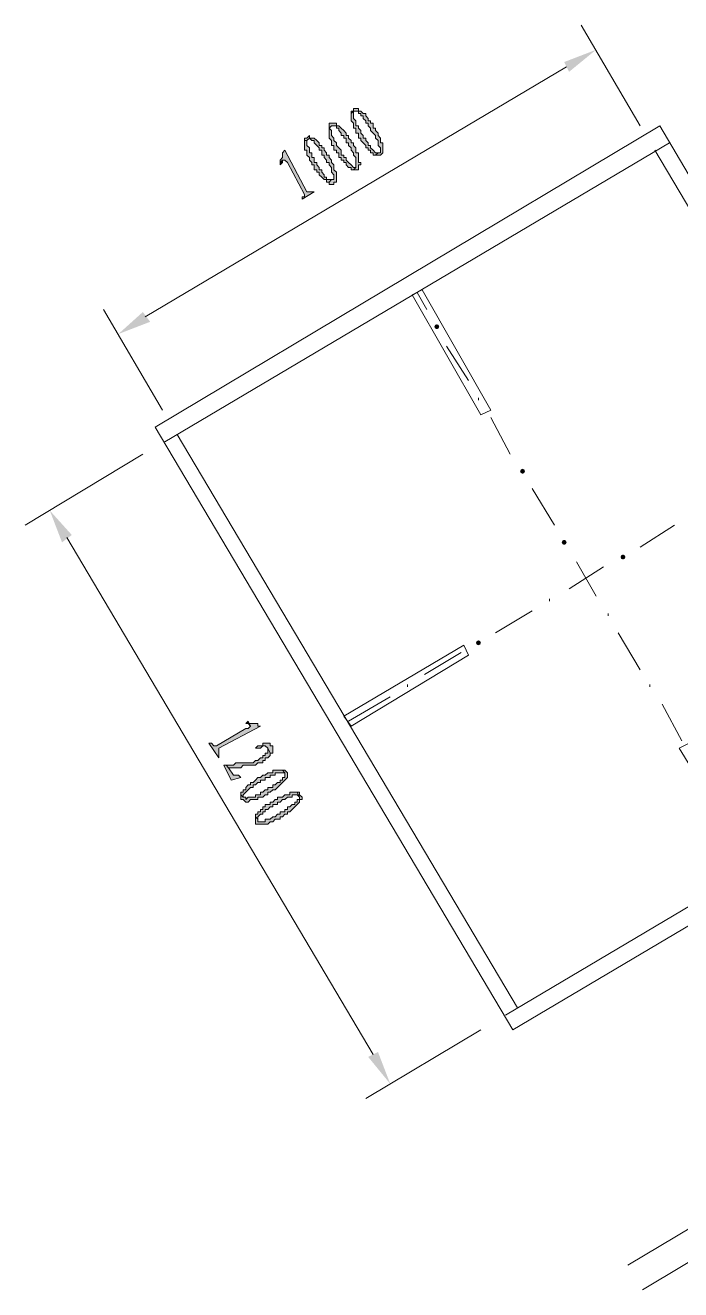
# Model space of a CAD drawing. Header units: millimetres. Extents: x 6 to 291, y 4 to 206.
# Drawn here: x 67.14 to 78.47, y 97.45 to 119.3 of the extents above; entities that cross this region are included whole.
import ezdxf

# ---------------------------------------------------------------- set-up
doc = ezdxf.new("R2010")
doc.units = ezdxf.units.MM
doc.layers.add('C00-00-00', color=7, linetype='Continuous')

msp = doc.modelspace()

# ---------------------------------------------------------------- hatches: boundary and pattern name
at = {"layer": 'C00-00-00'}
h = msp.add_hatch(color=256, dxfattribs=at)
h.dxf.hatch_style = 2
h.paths.add_polyline_path([(76.453998, 118.660336), (76.538666, 118.490999), (77.004336, 118.872)])
h = msp.add_hatch(color=256, dxfattribs=at)
h.dxf.hatch_style = 2
h.paths.add_polyline_path([(72.771002, 117.771332), (72.771002, 117.644332), (72.813336, 117.601999), (72.813336, 117.559665), (72.813336, 117.517332), (72.855669, 117.517332), (72.855669, 117.474999), (72.855669, 117.432665), (72.898002, 117.432665), (72.898002, 117.390332), (72.898002, 117.347999), (72.940336, 117.347999), (72.940336, 117.305665), (72.982669, 117.263332), (73.025002, 117.220999), (73.025002, 117.178665), (73.067336, 117.178665), (73.067336, 117.136332), (73.109669, 117.136332), (73.109669, 117.093999), (73.152002, 117.093999), (73.152002, 117.051665), (73.194336, 117.051665), (73.236669, 117.093999), (73.194336, 117.093999), (73.152002, 117.136332), (73.109669, 117.178665), (73.109669, 117.220999), (73.067336, 117.220999), (73.067336, 117.263332), (73.025002, 117.305665), (73.025002, 117.347999), (72.982669, 117.347999), (72.982669, 117.390332), (72.940336, 117.432665), (72.940336, 117.474999), (72.898002, 117.517332), (72.898002, 117.559665), (72.855669, 117.559665), (72.855669, 117.601999), (72.855669, 117.644332), (72.813336, 117.686665), (72.813336, 117.728999), (72.813336, 117.771332), (72.813336, 117.813665)])
h = msp.add_hatch(color=256, dxfattribs=at)
h.dxf.hatch_style = 2
h.paths.add_polyline_path([(72.813337, 117.813666), (72.771003, 117.813666), (72.771003, 117.771333), (72.813337, 117.813666), (72.898003, 117.813666), (72.898003, 117.771333), (72.940337, 117.771333), (72.940337, 117.729), (72.98267, 117.729), (72.98267, 117.686666), (73.025003, 117.644333), (73.025003, 117.602), (73.067337, 117.602), (73.067337, 117.559666), (73.10967, 117.517333), (73.10967, 117.475), (73.152003, 117.432666), (73.194337, 117.390333), (73.194337, 117.348), (73.23667, 117.305666), (73.23667, 117.263333), (73.23667, 117.221), (73.279003, 117.178666), (73.279003, 117.094), (73.23667, 117.094), (73.194337, 117.051666), (73.279003, 117.051666), (73.321337, 117.094), (73.321337, 117.136333), (73.321337, 117.178666), (73.321337, 117.263333), (73.279003, 117.263333), (73.279003, 117.305666), (73.279003, 117.348), (73.23667, 117.390333), (73.23667, 117.432666), (73.194337, 117.475), (73.194337, 117.517333), (73.152003, 117.517333), (73.152003, 117.559666), (73.152003, 117.602), (73.10967, 117.602), (73.10967, 117.644333), (73.067337, 117.644333), (73.067337, 117.686666), (73.025003, 117.729), (73.025003, 117.771333), (72.98267, 117.771333), (72.940337, 117.813666), (72.898003, 117.813666), (72.898003, 117.856), (72.813337, 117.856)])
h = msp.add_hatch(color=256, dxfattribs=at)
h.dxf.hatch_style = 2
h.paths.add_polyline_path([(72.390002, 117.517334), (72.390002, 117.390334), (72.390002, 117.348001), (72.432335, 117.305668), (72.432335, 117.263334), (72.432335, 117.221001), (72.474668, 117.221001), (72.474668, 117.178668), (72.474668, 117.136334), (72.517002, 117.136334), (72.517002, 117.094001), (72.559335, 117.094001), (72.559335, 117.051668), (72.559335, 117.009334), (72.601668, 117.009334), (72.601668, 116.967001), (72.644002, 116.967001), (72.644002, 116.924668), (72.686335, 116.924668), (72.686335, 116.882334), (72.728668, 116.840001), (72.771002, 116.840001), (72.771002, 116.797668), (72.813335, 116.797668), (72.855668, 116.840001), (72.813335, 116.840001), (72.771002, 116.882334), (72.728668, 116.924668), (72.686335, 116.967001), (72.686335, 117.009334), (72.644002, 117.009334), (72.644002, 117.051668), (72.601668, 117.051668), (72.601668, 117.094001), (72.601668, 117.136334), (72.559335, 117.178668), (72.517002, 117.221001), (72.517002, 117.263334), (72.474668, 117.305668), (72.474668, 117.348001), (72.432335, 117.390334), (72.432335, 117.432668), (72.432335, 117.475001), (72.390002, 117.517334), (72.432335, 117.559668)])
h = msp.add_hatch(color=256, dxfattribs=at)
h.dxf.hatch_style = 2
h.paths.add_polyline_path([(72.432336, 117.602003), (72.390003, 117.602003), (72.390003, 117.559669), (72.390003, 117.517336), (72.432336, 117.559669), (72.474669, 117.559669), (72.517003, 117.559669), (72.517003, 117.517336), (72.559336, 117.517336), (72.559336, 117.475003), (72.601669, 117.432669), (72.601669, 117.390336), (72.644003, 117.390336), (72.644003, 117.348003), (72.686336, 117.348003), (72.686336, 117.305669), (72.686336, 117.263336), (72.728669, 117.263336), (72.728669, 117.221003), (72.771003, 117.178669), (72.771003, 117.136336), (72.813336, 117.094003), (72.813336, 117.051669), (72.855669, 117.009336), (72.855669, 116.967003), (72.855669, 116.840003), (72.813336, 116.797669), (72.898003, 116.797669), (72.898003, 116.840003), (72.898003, 116.882336), (72.940336, 116.882336), (72.940336, 116.924669), (72.898003, 116.924669), (72.898003, 117.009336), (72.898003, 117.051669), (72.898003, 117.094003), (72.855669, 117.094003), (72.855669, 117.136336), (72.855669, 117.178669), (72.813336, 117.221003), (72.813336, 117.263336), (72.771003, 117.263336), (72.771003, 117.305669), (72.728669, 117.348003), (72.728669, 117.390336), (72.686336, 117.390336), (72.686336, 117.432669), (72.644003, 117.475003), (72.601669, 117.517336), (72.559336, 117.559669), (72.517003, 117.559669), (72.517003, 117.602003), (72.474669, 117.602003)])
h = msp.add_hatch(color=256, dxfattribs=at)
h.dxf.hatch_style = 2
h.paths.add_polyline_path([(71.966667, 117.305671), (71.966667, 117.136337), (72.009, 117.136337), (72.009, 117.094004), (72.009, 117.051671), (72.051333, 117.009337), (72.051333, 116.967004), (72.093667, 116.924671), (72.093667, 116.882337), (72.136, 116.882337), (72.136, 116.840004), (72.136, 116.797671), (72.178333, 116.797671), (72.178333, 116.755337), (72.220667, 116.755337), (72.220667, 116.713004), (72.263, 116.670671), (72.305333, 116.628337), (72.347667, 116.628337), (72.347667, 116.586004), (72.39, 116.586004), (72.432333, 116.628337), (72.39, 116.628337), (72.347667, 116.628337), (72.347667, 116.670671), (72.305333, 116.670671), (72.305333, 116.713004), (72.263, 116.755337), (72.263, 116.797671), (72.220667, 116.797671), (72.220667, 116.840004), (72.178333, 116.882337), (72.178333, 116.924671), (72.136, 116.924671), (72.136, 116.967004), (72.136, 117.009337), (72.093667, 117.009337), (72.093667, 117.051671), (72.093667, 117.094004), (72.051333, 117.094004), (72.051333, 117.136337), (72.051333, 117.178671), (72.009, 117.221004), (72.009, 117.263337), (72.009, 117.305671)])
h = msp.add_hatch(color=256, dxfattribs=at)
h.dxf.hatch_style = 2
h.paths.add_polyline_path([(72.009001, 117.348005), (71.966668, 117.348005), (71.966668, 117.305672), (72.009001, 117.305672), (72.051334, 117.348005), (72.093668, 117.305672), (72.136001, 117.305672), (72.136001, 117.263338), (72.178334, 117.221005), (72.220668, 117.178672), (72.220668, 117.136338), (72.263001, 117.136338), (72.263001, 117.094005), (72.263001, 117.051672), (72.305334, 117.051672), (72.305334, 117.009338), (72.347668, 116.967005), (72.347668, 116.924672), (72.390001, 116.924672), (72.390001, 116.882338), (72.432334, 116.840005), (72.432334, 116.797672), (72.432334, 116.755338), (72.474668, 116.713005), (72.474668, 116.628338), (72.432334, 116.628338), (72.390001, 116.586005), (72.390001, 116.543672), (72.432334, 116.543672), (72.474668, 116.543672), (72.474668, 116.586005), (72.517001, 116.586005), (72.517001, 116.628338), (72.517001, 116.670672), (72.517001, 116.713005), (72.517001, 116.755338), (72.474668, 116.797672), (72.474668, 116.840005), (72.474668, 116.882338), (72.432334, 116.924672), (72.432334, 116.967005), (72.390001, 117.009338), (72.390001, 117.051672), (72.347668, 117.051672), (72.347668, 117.094005), (72.305334, 117.136338), (72.305334, 117.178672), (72.263001, 117.178672), (72.263001, 117.221005), (72.220668, 117.221005), (72.220668, 117.263338), (72.178334, 117.305672), (72.136001, 117.348005), (72.093668, 117.348005), (72.051334, 117.348005), (72.051334, 117.390338)])
h = msp.add_hatch(color=256, dxfattribs=at)
h.dxf.hatch_style = 2
h.paths.add_polyline_path([(71.628, 117.136333), (71.585667, 117.094), (71.585667, 117.051667), (71.585667, 117.009333), (71.543334, 116.967), (71.543334, 116.924667), (71.585667, 116.967), (71.628, 116.967), (71.670334, 116.924667), (71.966667, 116.374333), (71.966667, 116.332), (71.924334, 116.332), (71.924334, 116.289667), (72.136, 116.416667), (72.093667, 116.416667), (72.051334, 116.416667), (72.009, 116.416667)])
h = msp.add_hatch(color=256, dxfattribs=at)
h.dxf.hatch_style = 2
h.paths.add_polyline_path([(71.543332, 116.92467), (71.543332, 116.882337), (71.585665, 116.92467), (71.585665, 116.967004)])
h = msp.add_hatch(color=256, dxfattribs=at)
h.dxf.hatch_style = 2
h.paths.add_polyline_path([(69.172667, 114.342334), (69.29967, 114.173005), (68.749332, 113.961333)])
h = msp.add_hatch(color=256, dxfattribs=at)
h.dxf.hatch_style = 2
h.paths.add_polyline_path([(74.252671, 114.13067), (74.222773, 114.118234), (74.210337, 114.088336), (74.222773, 114.058438), (74.252671, 114.046003), (74.282569, 114.058438), (74.295004, 114.088336), (74.282569, 114.118234)])
h = msp.add_hatch(color=256, dxfattribs=at)
h.dxf.hatch_style = 2
h.paths.add_polyline_path([(75.734331, 111.633002), (75.704433, 111.620567), (75.691997, 111.590669), (75.704433, 111.560771), (75.734331, 111.548336), (75.764229, 111.560771), (75.776664, 111.590669), (75.764229, 111.620567)])
h = msp.add_hatch(color=256, dxfattribs=at)
h.dxf.hatch_style = 2
h.paths.add_polyline_path([(67.944997, 110.490001), (67.775668, 110.362999), (67.564, 110.913336)])
h = msp.add_hatch(color=256, dxfattribs=at)
h.dxf.hatch_style = 2
h.paths.add_polyline_path([(76.453998, 110.405332), (76.4241, 110.392896), (76.411664, 110.362999), (76.4241, 110.333101), (76.453998, 110.320665), (76.483896, 110.333101), (76.496331, 110.362999), (76.483896, 110.392896)])
h = msp.add_hatch(color=256, dxfattribs=at)
h.dxf.hatch_style = 2
h.paths.add_polyline_path([(77.469997, 110.151334), (77.440099, 110.138899), (77.427663, 110.109001), (77.440099, 110.079103), (77.469997, 110.066668), (77.499895, 110.079103), (77.51233, 110.109001), (77.499895, 110.138899)])
h = msp.add_hatch(color=256, dxfattribs=at)
h.dxf.hatch_style = 2
h.paths.add_polyline_path([(74.972329, 108.669666), (74.942431, 108.657231), (74.929996, 108.627333), (74.942431, 108.597435), (74.972329, 108.584999), (75.002227, 108.597435), (75.014663, 108.627333), (75.002227, 108.657231)])
h = msp.add_hatch(color=256, dxfattribs=at)
h.dxf.hatch_style = 2
h.paths.add_polyline_path([(71.204665, 107.187999), (71.162332, 107.187999), (71.162332, 107.230332), (71.119999, 107.230332), (71.077665, 107.230332), (71.035332, 107.230332), (70.992999, 107.230332), (70.992999, 107.272665), (71.035332, 107.187999), (70.992999, 107.145665), (70.950665, 107.145665), (70.442665, 106.849332), (70.400332, 106.849332), (70.357999, 106.891665), (70.315665, 106.891665), (70.484999, 106.637665), (70.484999, 106.679999), (70.484999, 106.764665), (70.484999, 106.806999)])
h = msp.add_hatch(color=256, dxfattribs=at)
h.dxf.hatch_style = 2
h.paths.add_polyline_path([(70.993002, 107.272667), (70.950669, 107.230334), (70.993002, 107.230334), (71.035335, 107.188001)])
h = msp.add_hatch(color=256, dxfattribs=at)
h.dxf.hatch_style = 2
h.paths.add_polyline_path([(71.416337, 106.807006), (71.416337, 106.849339), (71.374003, 106.849339), (71.374003, 106.891673), (71.247003, 106.891673), (71.247003, 106.849339), (71.20467, 106.849339), (71.162337, 106.849339), (71.120003, 106.807006), (71.162337, 106.807006), (71.20467, 106.807006), (71.247003, 106.849339), (71.289337, 106.849339), (71.33167, 106.807006), (71.374003, 106.722339), (71.416337, 106.722339), (71.416337, 106.764673)])
h = msp.add_hatch(color=256, dxfattribs=at)
h.dxf.hatch_style = 2
h.paths.add_polyline_path([(71.374003, 106.722337), (71.331669, 106.807004), (71.331669, 106.764671), (71.331669, 106.722337), (71.289336, 106.722337), (71.289336, 106.680004), (71.247003, 106.680004), (71.247003, 106.637671), (71.204669, 106.637671), (71.162336, 106.595337), (71.120003, 106.595337), (71.077669, 106.553004), (70.993003, 106.553004), (70.950669, 106.553004), (70.781336, 106.553004), (70.739003, 106.510671), (70.612003, 106.510671), (70.654336, 106.468337), (70.866003, 106.468337), (70.908336, 106.510671), (71.035336, 106.510671), (71.077669, 106.510671), (71.120003, 106.510671), (71.162336, 106.553004), (71.204669, 106.553004), (71.247003, 106.553004), (71.247003, 106.595337), (71.289336, 106.595337), (71.289336, 106.637671), (71.331669, 106.637671), (71.374003, 106.680004)])
h = msp.add_hatch(color=256, dxfattribs=at)
h.dxf.hatch_style = 2
h.paths.add_polyline_path([(70.865999, 106.299002), (70.823666, 106.341336), (70.781332, 106.341336), (70.738999, 106.341336), (70.654332, 106.468336), (70.611999, 106.510669), (70.569666, 106.510669), (70.696666, 106.256669)])
h = msp.add_hatch(color=256, dxfattribs=at)
h.dxf.hatch_style = 2
h.paths.add_polyline_path([(71.585666, 106.426005), (71.500999, 106.426005), (71.458666, 106.426005), (71.416333, 106.426005), (71.416333, 106.383672), (71.373999, 106.383672), (71.331666, 106.383672), (71.289333, 106.341339), (71.246999, 106.341339), (71.204666, 106.299005), (71.162333, 106.299005), (71.119999, 106.256672), (71.077666, 106.214339), (71.035333, 106.214339), (71.035333, 106.172005), (70.992999, 106.172005), (70.950666, 106.129672), (70.950666, 106.087339), (70.908333, 106.087339), (70.908333, 106.045005), (70.865999, 106.045005), (70.865999, 106.002672), (70.908333, 105.960339), (70.908333, 106.002672), (70.950666, 106.045005), (70.992999, 106.087339), (71.035333, 106.129672), (71.077666, 106.129672), (71.077666, 106.172005), (71.119999, 106.172005), (71.162333, 106.214339), (71.204666, 106.214339), (71.204666, 106.256672), (71.246999, 106.256672), (71.289333, 106.256672), (71.289333, 106.299005), (71.331666, 106.299005), (71.373999, 106.299005), (71.373999, 106.341339), (71.416333, 106.341339), (71.458666, 106.341339), (71.458666, 106.383672), (71.500999, 106.383672), (71.627999, 106.383672)])
h = msp.add_hatch(color=256, dxfattribs=at)
h.dxf.hatch_style = 2
h.paths.add_polyline_path([(71.670335, 106.383671), (71.628001, 106.426004), (71.585668, 106.426004), (71.628001, 106.383671), (71.628001, 106.341338), (71.628001, 106.299004), (71.585668, 106.299004), (71.585668, 106.256671), (71.543335, 106.256671), (71.543335, 106.214338), (71.501001, 106.214338), (71.458668, 106.172004), (71.416335, 106.172004), (71.416335, 106.129671), (71.374001, 106.129671), (71.331668, 106.129671), (71.331668, 106.087338), (71.289335, 106.087338), (71.247001, 106.045004), (71.204668, 106.045004), (71.204668, 106.002671), (71.162335, 106.002671), (71.120001, 106.002671), (71.120001, 105.960338), (71.077668, 105.960338), (71.035335, 105.960338), (70.993001, 105.960338), (70.950668, 105.918004), (70.950668, 105.960338), (70.908335, 105.960338), (70.866001, 106.002671), (70.866001, 105.960338), (70.866001, 105.918004), (70.908335, 105.918004), (70.950668, 105.875671), (70.993001, 105.875671), (71.035335, 105.918004), (71.120001, 105.918004), (71.162335, 105.918004), (71.162335, 105.960338), (71.204668, 105.960338), (71.247001, 105.960338), (71.289335, 106.002671), (71.331668, 106.002671), (71.331668, 106.045004), (71.374001, 106.045004), (71.416335, 106.087338), (71.458668, 106.087338), (71.501001, 106.129671), (71.543335, 106.172004), (71.585668, 106.214338), (71.628001, 106.256671), (71.670335, 106.299004), (71.670335, 106.341338)])
h = msp.add_hatch(color=256, dxfattribs=at)
h.dxf.hatch_style = 2
h.paths.add_polyline_path([(71.839664, 106.045005), (71.712664, 106.045005), (71.712664, 106.002672), (71.67033, 106.002672), (71.627997, 106.002672), (71.585664, 105.960338), (71.54333, 105.960338), (71.500997, 105.960338), (71.500997, 105.918005), (71.458664, 105.918005), (71.41633, 105.875672), (71.373997, 105.875672), (71.373997, 105.833338), (71.331664, 105.833338), (71.28933, 105.833338), (71.28933, 105.791005), (71.246997, 105.791005), (71.246997, 105.748672), (71.204664, 105.748672), (71.204664, 105.706338), (71.16233, 105.706338), (71.16233, 105.664005), (71.119997, 105.664005), (71.119997, 105.621672), (71.16233, 105.579338), (71.16233, 105.621672), (71.204664, 105.664005), (71.246997, 105.664005), (71.246997, 105.706338), (71.28933, 105.706338), (71.28933, 105.748672), (71.331664, 105.748672), (71.373997, 105.791005), (71.41633, 105.791005), (71.41633, 105.833338), (71.458664, 105.833338), (71.500997, 105.833338), (71.500997, 105.875672), (71.54333, 105.875672), (71.585664, 105.918005), (71.627997, 105.918005), (71.67033, 105.960338), (71.712664, 105.960338), (71.754997, 105.960338), (71.754997, 106.002672), (71.839664, 106.002672), (71.881997, 105.960338)])
h = msp.add_hatch(color=256, dxfattribs=at)
h.dxf.hatch_style = 2
h.paths.add_polyline_path([(71.881998, 106.00267), (71.881998, 106.045004), (71.839665, 106.045004), (71.881998, 105.960337), (71.881998, 105.918004), (71.839665, 105.918004), (71.839665, 105.87567), (71.797331, 105.87567), (71.797331, 105.833337), (71.754998, 105.833337), (71.712665, 105.791004), (71.670331, 105.791004), (71.670331, 105.74867), (71.627998, 105.74867), (71.627998, 105.706337), (71.585665, 105.706337), (71.543331, 105.706337), (71.543331, 105.664004), (71.500998, 105.664004), (71.458665, 105.62167), (71.416331, 105.62167), (71.373998, 105.579337), (71.331665, 105.579337), (71.289331, 105.579337), (71.289331, 105.537004), (71.246998, 105.537004), (71.204665, 105.537004), (71.162331, 105.537004), (71.162331, 105.579337), (71.119998, 105.62167), (71.119998, 105.537004), (71.119998, 105.49467), (71.162331, 105.49467), (71.246998, 105.49467), (71.289331, 105.49467), (71.331665, 105.49467), (71.373998, 105.537004), (71.416331, 105.537004), (71.458665, 105.579337), (71.500998, 105.579337), (71.543331, 105.579337), (71.543331, 105.62167), (71.585665, 105.62167), (71.627998, 105.664004), (71.670331, 105.664004), (71.670331, 105.706337), (71.712665, 105.706337), (71.754998, 105.74867), (71.797331, 105.791004), (71.839665, 105.833337), (71.881998, 105.87567), (71.881998, 105.918004), (71.924331, 105.918004), (71.924331, 105.960337)])
h = msp.add_hatch(color=256, dxfattribs=at)
h.dxf.hatch_style = 2
h.paths.add_polyline_path([(73.236663, 101.557666), (73.067334, 101.473005), (73.448335, 101.007336)])

# ---------------------------------------------------------------- linework, layer by layer
at = {"layer": 'C00-00-00', "lineweight": 5}
for points in [[(77.766337, 117.559669), (76.75033, 119.295334)], [(76.496332, 118.575668), (69.215002, 114.257666)], [(69.384331, 112.35267), (78.105003, 117.559669), (84.285666, 107.103338)], [(78.274332, 117.263336), (69.553668, 112.098673)], [(78.020335, 117.136333), (83.904665, 107.230333)], [(74.083333, 114.384669), (73.913996, 114.681001)], [(69.511334, 112.649002), (68.495335, 114.384669)], [(74.803, 113.157006), (74.422, 113.74967)], [(74.972329, 112.81834), (74.972329, 112.860666)], [(75.522667, 111.887001), (75.184001, 112.522)], [(69.384331, 112.35267), (75.565002, 101.938666)], [(69.765331, 112.225668), (75.64967, 102.319667)], [(69.172667, 111.887001), (67.140665, 110.659339)], [(76.284669, 110.659339), (75.903668, 111.294337)], [(78.359001, 110.659339), (77.766337, 110.278338)], [(67.860336, 110.447667), (73.152003, 101.515339)], [(77.13133, 109.939672), (76.538666, 109.558671)], [(77.004336, 109.431668), (76.665669, 110.024332)], [(76.2, 109.347), (76.2, 109.389334)], [(75.903668, 109.17767), (75.26867, 108.79667)], [(77.215999, 109.093002), (77.215999, 109.135336)], [(77.766337, 108.161672), (77.385336, 108.79667)], [(74.675997, 108.458004), (74.040999, 108.077003)], [(73.448335, 107.696002), (72.728668, 107.272667)], [(73.744667, 107.865339), (73.744667, 107.907666)], [(77.935666, 107.865339), (77.935666, 107.907666)], [(78.486004, 106.934001), (78.147329, 107.568999)], [(84.158663, 107.357336), (75.437999, 102.192672)], [(84.285666, 107.103338), (75.565002, 101.938666)], [(77.554665, 97.87467), (87.079665, 103.547337)], [(77.808663, 97.451335), (87.291337, 103.124002)], [(75.014664, 101.938666), (73.025, 100.753338)]]:
    msp.add_lwpolyline(points, dxfattribs=at)
at = {"layer": 'C00-00-00', "lineweight": 13}
for points in [[(72.771002, 117.771332), (72.771002, 117.644332), (72.813336, 117.601999), (72.813336, 117.559665), (72.813336, 117.517332), (72.855669, 117.517332), (72.855669, 117.474999), (72.855669, 117.432665), (72.898002, 117.432665), (72.898002, 117.390332), (72.898002, 117.347999), (72.940336, 117.347999), (72.940336, 117.305665), (72.982669, 117.263332), (73.025002, 117.220999), (73.025002, 117.178665), (73.067336, 117.178665), (73.067336, 117.136332), (73.109669, 117.136332), (73.109669, 117.093999), (73.152002, 117.093999), (73.152002, 117.051665), (73.194336, 117.051665), (73.236669, 117.093999), (73.194336, 117.093999), (73.152002, 117.136332), (73.109669, 117.178665), (73.109669, 117.220999), (73.067336, 117.220999), (73.067336, 117.263332), (73.025002, 117.305665), (73.025002, 117.347999), (72.982669, 117.347999), (72.982669, 117.390332), (72.940336, 117.432665), (72.940336, 117.474999), (72.898002, 117.517332), (72.898002, 117.559665), (72.855669, 117.559665), (72.855669, 117.601999), (72.855669, 117.644332), (72.813336, 117.686665), (72.813336, 117.728999), (72.813336, 117.771332), (72.813336, 117.813665)], [(72.813337, 117.813666), (72.771003, 117.813666), (72.771003, 117.771333), (72.813337, 117.813666), (72.898003, 117.813666), (72.898003, 117.771333), (72.940337, 117.771333), (72.940337, 117.729), (72.98267, 117.729), (72.98267, 117.686666), (73.025003, 117.644333), (73.025003, 117.602), (73.067337, 117.602), (73.067337, 117.559666), (73.10967, 117.517333), (73.10967, 117.475), (73.152003, 117.432666), (73.194337, 117.390333), (73.194337, 117.348), (73.23667, 117.305666), (73.23667, 117.263333), (73.23667, 117.221), (73.279003, 117.178666), (73.279003, 117.094), (73.23667, 117.094), (73.194337, 117.051666), (73.279003, 117.051666), (73.321337, 117.094), (73.321337, 117.136333), (73.321337, 117.178666), (73.321337, 117.263333), (73.279003, 117.263333), (73.279003, 117.305666), (73.279003, 117.348), (73.23667, 117.390333), (73.23667, 117.432666), (73.194337, 117.475), (73.194337, 117.517333), (73.152003, 117.517333), (73.152003, 117.559666), (73.152003, 117.602), (73.10967, 117.602), (73.10967, 117.644333), (73.067337, 117.644333), (73.067337, 117.686666), (73.025003, 117.729), (73.025003, 117.771333), (72.98267, 117.771333), (72.940337, 117.813666), (72.898003, 117.813666), (72.898003, 117.856), (72.813337, 117.856)], [(72.390002, 117.517334), (72.390002, 117.390334), (72.390002, 117.348001), (72.432335, 117.305668), (72.432335, 117.263334), (72.432335, 117.221001), (72.474668, 117.221001), (72.474668, 117.178668), (72.474668, 117.136334), (72.517002, 117.136334), (72.517002, 117.094001), (72.559335, 117.094001), (72.559335, 117.051668), (72.559335, 117.009334), (72.601668, 117.009334), (72.601668, 116.967001), (72.644002, 116.967001), (72.644002, 116.924668), (72.686335, 116.924668), (72.686335, 116.882334), (72.728668, 116.840001), (72.771002, 116.840001), (72.771002, 116.797668), (72.813335, 116.797668), (72.855668, 116.840001), (72.813335, 116.840001), (72.771002, 116.882334), (72.728668, 116.924668), (72.686335, 116.967001), (72.686335, 117.009334), (72.644002, 117.009334), (72.644002, 117.051668), (72.601668, 117.051668), (72.601668, 117.094001), (72.601668, 117.136334), (72.559335, 117.178668), (72.517002, 117.221001), (72.517002, 117.263334), (72.474668, 117.305668), (72.474668, 117.348001), (72.432335, 117.390334), (72.432335, 117.432668), (72.432335, 117.475001), (72.390002, 117.517334), (72.432335, 117.559668)], [(72.432336, 117.602003), (72.390003, 117.602003), (72.390003, 117.559669), (72.390003, 117.517336), (72.432336, 117.559669), (72.474669, 117.559669), (72.517003, 117.559669), (72.517003, 117.517336), (72.559336, 117.517336), (72.559336, 117.475003), (72.601669, 117.432669), (72.601669, 117.390336), (72.644003, 117.390336), (72.644003, 117.348003), (72.686336, 117.348003), (72.686336, 117.305669), (72.686336, 117.263336), (72.728669, 117.263336), (72.728669, 117.221003), (72.771003, 117.178669), (72.771003, 117.136336), (72.813336, 117.094003), (72.813336, 117.051669), (72.855669, 117.009336), (72.855669, 116.967003), (72.855669, 116.840003), (72.813336, 116.797669), (72.898003, 116.797669), (72.898003, 116.840003), (72.898003, 116.882336), (72.940336, 116.882336), (72.940336, 116.924669), (72.898003, 116.924669), (72.898003, 117.009336), (72.898003, 117.051669), (72.898003, 117.094003), (72.855669, 117.094003), (72.855669, 117.136336), (72.855669, 117.178669), (72.813336, 117.221003), (72.813336, 117.263336), (72.771003, 117.263336), (72.771003, 117.305669), (72.728669, 117.348003), (72.728669, 117.390336), (72.686336, 117.390336), (72.686336, 117.432669), (72.644003, 117.475003), (72.601669, 117.517336), (72.559336, 117.559669), (72.517003, 117.559669), (72.517003, 117.602003), (72.474669, 117.602003)], [(71.966667, 117.305671), (71.966667, 117.136337), (72.009, 117.136337), (72.009, 117.094004), (72.009, 117.051671), (72.051333, 117.009337), (72.051333, 116.967004), (72.093667, 116.924671), (72.093667, 116.882337), (72.136, 116.882337), (72.136, 116.840004), (72.136, 116.797671), (72.178333, 116.797671), (72.178333, 116.755337), (72.220667, 116.755337), (72.220667, 116.713004), (72.263, 116.670671), (72.305333, 116.628337), (72.347667, 116.628337), (72.347667, 116.586004), (72.39, 116.586004), (72.432333, 116.628337), (72.39, 116.628337), (72.347667, 116.628337), (72.347667, 116.670671), (72.305333, 116.670671), (72.305333, 116.713004), (72.263, 116.755337), (72.263, 116.797671), (72.220667, 116.797671), (72.220667, 116.840004), (72.178333, 116.882337), (72.178333, 116.924671), (72.136, 116.924671), (72.136, 116.967004), (72.136, 117.009337), (72.093667, 117.009337), (72.093667, 117.051671), (72.093667, 117.094004), (72.051333, 117.094004), (72.051333, 117.136337), (72.051333, 117.178671), (72.009, 117.221004), (72.009, 117.263337), (72.009, 117.305671)], [(72.009001, 117.348005), (71.966668, 117.348005), (71.966668, 117.305672), (72.009001, 117.305672), (72.051334, 117.348005), (72.093668, 117.305672), (72.136001, 117.305672), (72.136001, 117.263338), (72.178334, 117.221005), (72.220668, 117.178672), (72.220668, 117.136338), (72.263001, 117.136338), (72.263001, 117.094005), (72.263001, 117.051672), (72.305334, 117.051672), (72.305334, 117.009338), (72.347668, 116.967005), (72.347668, 116.924672), (72.390001, 116.924672), (72.390001, 116.882338), (72.432334, 116.840005), (72.432334, 116.797672), (72.432334, 116.755338), (72.474668, 116.713005), (72.474668, 116.628338), (72.432334, 116.628338), (72.390001, 116.586005), (72.390001, 116.543672), (72.432334, 116.543672), (72.474668, 116.543672), (72.474668, 116.586005), (72.517001, 116.586005), (72.517001, 116.628338), (72.517001, 116.670672), (72.517001, 116.713005), (72.517001, 116.755338), (72.474668, 116.797672), (72.474668, 116.840005), (72.474668, 116.882338), (72.432334, 116.924672), (72.432334, 116.967005), (72.390001, 117.009338), (72.390001, 117.051672), (72.347668, 117.051672), (72.347668, 117.094005), (72.305334, 117.136338), (72.305334, 117.178672), (72.263001, 117.178672), (72.263001, 117.221005), (72.220668, 117.221005), (72.220668, 117.263338), (72.178334, 117.305672), (72.136001, 117.348005), (72.093668, 117.348005), (72.051334, 117.348005), (72.051334, 117.390338)], [(71.628, 117.136333), (71.585667, 117.094), (71.585667, 117.051667), (71.585667, 117.009333), (71.543334, 116.967), (71.543334, 116.924667), (71.585667, 116.967), (71.628, 116.967), (71.670334, 116.924667), (71.966667, 116.374333), (71.966667, 116.332), (71.924334, 116.332), (71.924334, 116.289667), (72.136, 116.416667), (72.093667, 116.416667), (72.051334, 116.416667), (72.009, 116.416667)], [(71.543332, 116.92467), (71.543332, 116.882337), (71.585665, 116.92467), (71.585665, 116.967004)], [(71.204665, 107.187999), (71.162332, 107.187999), (71.162332, 107.230332), (71.119999, 107.230332), (71.077665, 107.230332), (71.035332, 107.230332), (70.992999, 107.230332), (70.992999, 107.272665), (71.035332, 107.187999), (70.992999, 107.145665), (70.950665, 107.145665), (70.442665, 106.849332), (70.400332, 106.849332), (70.357999, 106.891665), (70.315665, 106.891665), (70.484999, 106.637665), (70.484999, 106.679999), (70.484999, 106.764665), (70.484999, 106.806999)], [(70.993002, 107.272667), (70.950669, 107.230334), (70.993002, 107.230334), (71.035335, 107.188001)], [(71.416337, 106.807006), (71.416337, 106.849339), (71.374003, 106.849339), (71.374003, 106.891673), (71.247003, 106.891673), (71.247003, 106.849339), (71.20467, 106.849339), (71.162337, 106.849339), (71.120003, 106.807006), (71.162337, 106.807006), (71.20467, 106.807006), (71.247003, 106.849339), (71.289337, 106.849339), (71.33167, 106.807006), (71.374003, 106.722339), (71.416337, 106.722339), (71.416337, 106.764673)], [(71.374003, 106.722337), (71.331669, 106.807004), (71.331669, 106.764671), (71.331669, 106.722337), (71.289336, 106.722337), (71.289336, 106.680004), (71.247003, 106.680004), (71.247003, 106.637671), (71.204669, 106.637671), (71.162336, 106.595337), (71.120003, 106.595337), (71.077669, 106.553004), (70.993003, 106.553004), (70.950669, 106.553004), (70.781336, 106.553004), (70.739003, 106.510671), (70.612003, 106.510671), (70.654336, 106.468337), (70.866003, 106.468337), (70.908336, 106.510671), (71.035336, 106.510671), (71.077669, 106.510671), (71.120003, 106.510671), (71.162336, 106.553004), (71.204669, 106.553004), (71.247003, 106.553004), (71.247003, 106.595337), (71.289336, 106.595337), (71.289336, 106.637671), (71.331669, 106.637671), (71.374003, 106.680004)], [(70.865999, 106.299002), (70.823666, 106.341336), (70.781332, 106.341336), (70.738999, 106.341336), (70.654332, 106.468336), (70.611999, 106.510669), (70.569666, 106.510669), (70.696666, 106.256669)], [(71.585666, 106.426005), (71.500999, 106.426005), (71.458666, 106.426005), (71.416333, 106.426005), (71.416333, 106.383672), (71.373999, 106.383672), (71.331666, 106.383672), (71.289333, 106.341339), (71.246999, 106.341339), (71.204666, 106.299005), (71.162333, 106.299005), (71.119999, 106.256672), (71.077666, 106.214339), (71.035333, 106.214339), (71.035333, 106.172005), (70.992999, 106.172005), (70.950666, 106.129672), (70.950666, 106.087339), (70.908333, 106.087339), (70.908333, 106.045005), (70.865999, 106.045005), (70.865999, 106.002672), (70.908333, 105.960339), (70.908333, 106.002672), (70.950666, 106.045005), (70.992999, 106.087339), (71.035333, 106.129672), (71.077666, 106.129672), (71.077666, 106.172005), (71.119999, 106.172005), (71.162333, 106.214339), (71.204666, 106.214339), (71.204666, 106.256672), (71.246999, 106.256672), (71.289333, 106.256672), (71.289333, 106.299005), (71.331666, 106.299005), (71.373999, 106.299005), (71.373999, 106.341339), (71.416333, 106.341339), (71.458666, 106.341339), (71.458666, 106.383672), (71.500999, 106.383672), (71.627999, 106.383672)], [(71.670335, 106.383671), (71.628001, 106.426004), (71.585668, 106.426004), (71.628001, 106.383671), (71.628001, 106.341338), (71.628001, 106.299004), (71.585668, 106.299004), (71.585668, 106.256671), (71.543335, 106.256671), (71.543335, 106.214338), (71.501001, 106.214338), (71.458668, 106.172004), (71.416335, 106.172004), (71.416335, 106.129671), (71.374001, 106.129671), (71.331668, 106.129671), (71.331668, 106.087338), (71.289335, 106.087338), (71.247001, 106.045004), (71.204668, 106.045004), (71.204668, 106.002671), (71.162335, 106.002671), (71.120001, 106.002671), (71.120001, 105.960338), (71.077668, 105.960338), (71.035335, 105.960338), (70.993001, 105.960338), (70.950668, 105.918004), (70.950668, 105.960338), (70.908335, 105.960338), (70.866001, 106.002671), (70.866001, 105.960338), (70.866001, 105.918004), (70.908335, 105.918004), (70.950668, 105.875671), (70.993001, 105.875671), (71.035335, 105.918004), (71.120001, 105.918004), (71.162335, 105.918004), (71.162335, 105.960338), (71.204668, 105.960338), (71.247001, 105.960338), (71.289335, 106.002671), (71.331668, 106.002671), (71.331668, 106.045004), (71.374001, 106.045004), (71.416335, 106.087338), (71.458668, 106.087338), (71.501001, 106.129671), (71.543335, 106.172004), (71.585668, 106.214338), (71.628001, 106.256671), (71.670335, 106.299004), (71.670335, 106.341338)], [(71.839664, 106.045005), (71.712664, 106.045005), (71.712664, 106.002672), (71.67033, 106.002672), (71.627997, 106.002672), (71.585664, 105.960338), (71.54333, 105.960338), (71.500997, 105.960338), (71.500997, 105.918005), (71.458664, 105.918005), (71.41633, 105.875672), (71.373997, 105.875672), (71.373997, 105.833338), (71.331664, 105.833338), (71.28933, 105.833338), (71.28933, 105.791005), (71.246997, 105.791005), (71.246997, 105.748672), (71.204664, 105.748672), (71.204664, 105.706338), (71.16233, 105.706338), (71.16233, 105.664005), (71.119997, 105.664005), (71.119997, 105.621672), (71.16233, 105.579338), (71.16233, 105.621672), (71.204664, 105.664005), (71.246997, 105.664005), (71.246997, 105.706338), (71.28933, 105.706338), (71.28933, 105.748672), (71.331664, 105.748672), (71.373997, 105.791005), (71.41633, 105.791005), (71.41633, 105.833338), (71.458664, 105.833338), (71.500997, 105.833338), (71.500997, 105.875672), (71.54333, 105.875672), (71.585664, 105.918005), (71.627997, 105.918005), (71.67033, 105.960338), (71.712664, 105.960338), (71.754997, 105.960338), (71.754997, 106.002672), (71.839664, 106.002672), (71.881997, 105.960338)], [(71.881998, 106.00267), (71.881998, 106.045004), (71.839665, 106.045004), (71.881998, 105.960337), (71.881998, 105.918004), (71.839665, 105.918004), (71.839665, 105.87567), (71.797331, 105.87567), (71.797331, 105.833337), (71.754998, 105.833337), (71.712665, 105.791004), (71.670331, 105.791004), (71.670331, 105.74867), (71.627998, 105.74867), (71.627998, 105.706337), (71.585665, 105.706337), (71.543331, 105.706337), (71.543331, 105.664004), (71.500998, 105.664004), (71.458665, 105.62167), (71.416331, 105.62167), (71.373998, 105.579337), (71.331665, 105.579337), (71.289331, 105.579337), (71.289331, 105.537004), (71.246998, 105.537004), (71.204665, 105.537004), (71.162331, 105.537004), (71.162331, 105.579337), (71.119998, 105.62167), (71.119998, 105.537004), (71.119998, 105.49467), (71.162331, 105.49467), (71.246998, 105.49467), (71.289331, 105.49467), (71.331665, 105.49467), (71.373998, 105.537004), (71.416331, 105.537004), (71.458665, 105.579337), (71.500998, 105.579337), (71.543331, 105.579337), (71.543331, 105.62167), (71.585665, 105.62167), (71.627998, 105.664004), (71.670331, 105.664004), (71.670331, 105.706337), (71.712665, 105.706337), (71.754998, 105.74867), (71.797331, 105.791004), (71.839665, 105.833337), (71.881998, 105.87567), (71.881998, 105.918004), (71.924331, 105.918004), (71.924331, 105.960337)]]:
    msp.add_lwpolyline(points, close=True, dxfattribs=at)
at = {"layer": 'C00-00-00', "lineweight": 5}
for points in [[(75.014664, 112.564334), (73.829336, 114.638666), (73.998665, 114.723335), (75.184001, 112.649002)], [(74.718332, 108.585006), (72.643999, 107.357336), (72.771002, 107.187999), (74.803, 108.415669)], [(78.44367, 106.807006), (79.713666, 104.732666), (79.883003, 104.817334), (78.612999, 106.891666)]]:
    msp.add_lwpolyline(points, close=True, dxfattribs=at)

doc.saveas('drawing.dxf')
